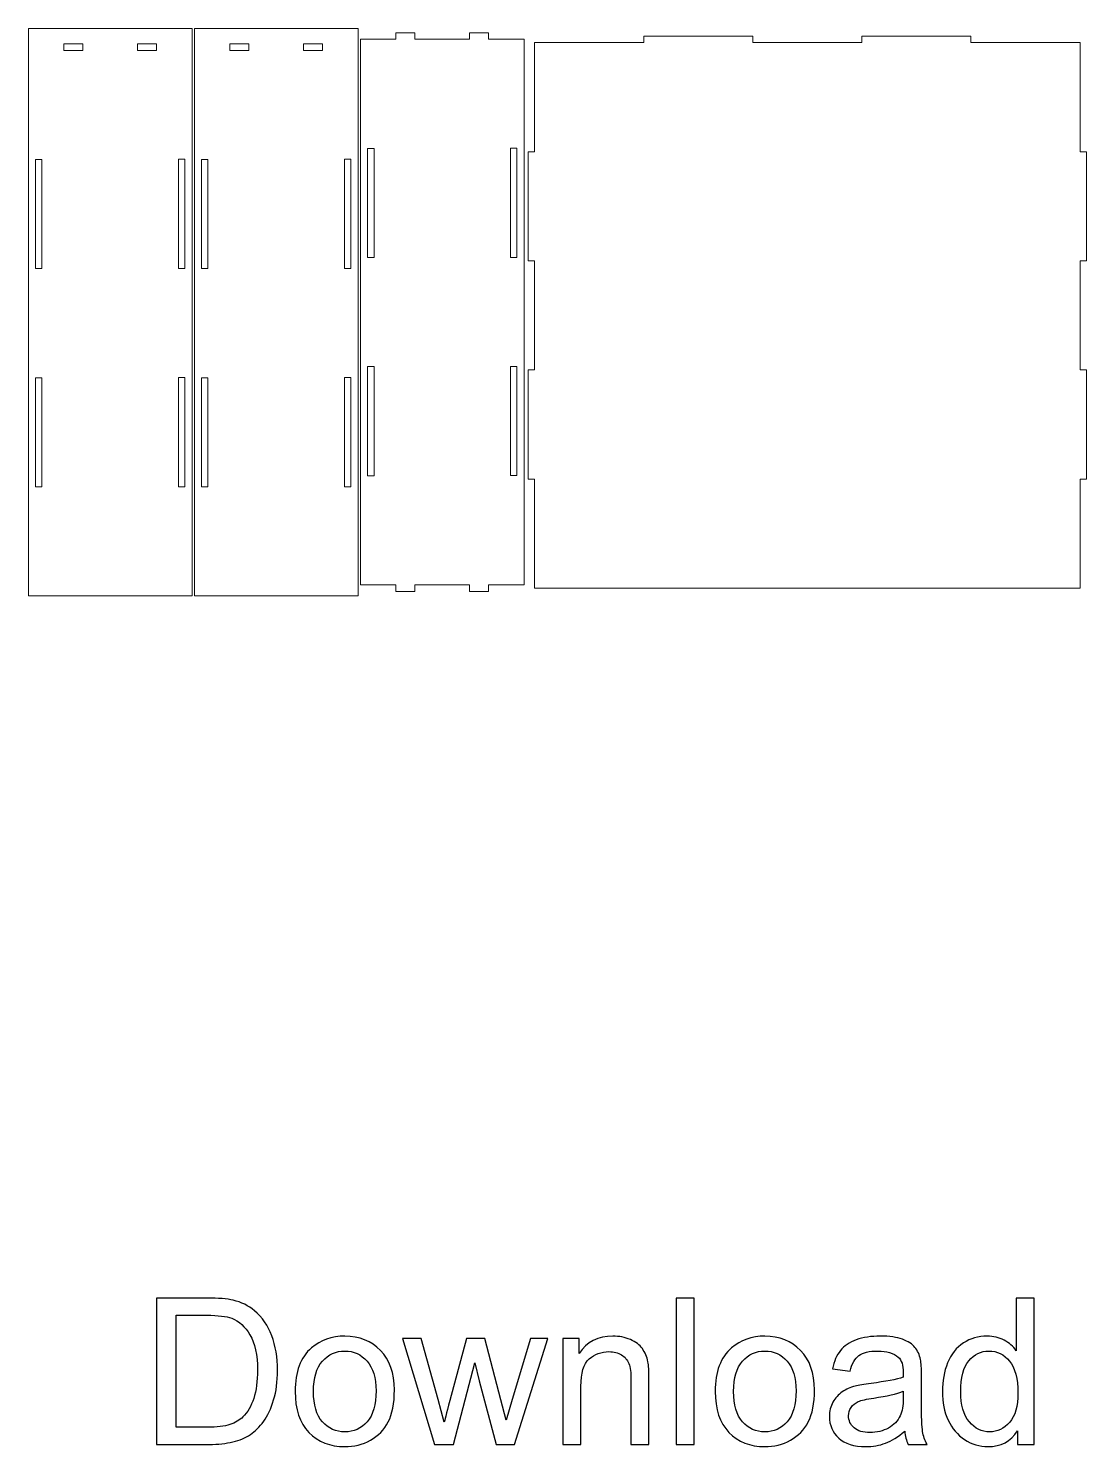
# Model space of a CAD drawing. Header units: millimetres. Extents: x -599 to 1818, y -719 to 408.
# Drawn here: x 0 to 388, y -719 to -200 of the extents above; entities that cross this region are included whole.
import ezdxf

# ---------------------------------------------------------------- set-up
doc = ezdxf.new("R2010")
doc.units = ezdxf.units.MM
doc.header["$MEASUREMENT"] = 0
doc.layers.add('Layer 1', color=7, linetype='Continuous')

msp = doc.modelspace()

# ---------------------------------------------------------------- linework, layer by layer
at = {"layer": 'Layer 1', "color": 250, "lineweight": 18}
for points, knots in [([(0.2272, -199.5545), (0.2272, -199.5545), (60.2271, -199.5545), (60.2271, -199.5545), (60.2271, -199.5545), (60.2271, -199.5545), (60.2271, -407.5545), (60.2271, -407.5545), (60.2271, -407.5545), (60.2271, -407.5545), (0.2272, -407.5545), (0.2272, -407.5545), (0.2272, -407.5545), (0.2272, -407.5545), (0.2272, -199.5545), (0.2272, -199.5545)], [0, 0, 0, 0, 0.2, 0.2, 0.2, 0.2, 0.4, 0.4, 0.4, 0.4, 0.6, 0.6, 0.6, 0.6, 1, 1, 1, 1]), ([(61.0816, -199.5545), (61.0816, -199.5545), (121.0817, -199.5545), (121.0817, -199.5545), (121.0817, -199.5545), (121.0817, -199.5545), (121.0817, -407.5545), (121.0817, -407.5545), (121.0817, -407.5545), (121.0817, -407.5545), (61.0816, -407.5545), (61.0816, -407.5545), (61.0816, -407.5545), (61.0816, -407.5545), (61.0816, -199.5545), (61.0816, -199.5545)], [0, 0, 0, 0, 0.2, 0.2, 0.2, 0.2, 0.4, 0.4, 0.4, 0.4, 0.6, 0.6, 0.6, 0.6, 1, 1, 1, 1]), ([(121.9591, -403.5545), (121.9591, -403.5545), (121.9591, -203.5545), (121.9591, -203.5545), (121.9591, -203.5545), (121.9591, -203.5545), (134.9715, -203.5545), (134.9715, -203.5545), (134.9715, -203.5545), (134.9715, -203.5545), (134.9715, -201.1545), (134.9715, -201.1545), (134.9715, -201.1545), (134.9715, -201.1545), (141.9565, -201.1545), (141.9565, -201.1545), (141.9565, -201.1545), (141.9565, -201.1545), (141.9565, -203.5545), (141.9565, -203.5545), (141.9565, -203.5545), (141.9565, -203.5545), (161.9616, -203.5545), (161.9616, -203.5545), (161.9616, -203.5545), (161.9616, -203.5545), (161.9616, -201.1545), (161.9616, -201.1545), (161.9616, -201.1545), (161.9616, -201.1545), (168.9466, -201.1545), (168.9466, -201.1545), (168.9466, -201.1545), (168.9466, -201.1545), (168.9466, -203.5545), (168.9466, -203.5545), (168.9466, -203.5545), (168.9466, -203.5545), (181.959, -203.5545), (181.959, -203.5545), (181.959, -203.5545), (181.959, -203.5545), (181.959, -403.5545), (181.959, -403.5545), (181.959, -403.5545), (181.959, -403.5545), (168.9466, -403.5545), (168.9466, -403.5545), (168.9466, -403.5545), (168.9466, -403.5545), (168.9466, -405.9545), (168.9466, -405.9545), (168.9466, -405.9545), (168.9466, -405.9545), (161.9616, -405.9545), (161.9616, -405.9545), (161.9616, -405.9545), (161.9616, -405.9545), (161.9616, -403.5545), (161.9616, -403.5545), (161.9616, -403.5545), (161.9616, -403.5545), (141.9565, -403.5545), (141.9565, -403.5545), (141.9565, -403.5545), (141.9565, -403.5545), (141.9565, -405.9545), (141.9565, -405.9545), (141.9565, -405.9545), (141.9565, -405.9545), (134.9715, -405.9545), (134.9715, -405.9545), (134.9715, -405.9545), (134.9715, -405.9545), (134.9715, -403.5545), (134.9715, -403.5545), (134.9715, -403.5545), (134.9715, -403.5545), (121.9591, -403.5545), (121.9591, -403.5545)], [0, 0, 0, 0, 0.04761905, 0.04761905, 0.04761905, 0.04761905, 0.0952381, 0.0952381, 0.0952381, 0.0952381, 0.14285714, 0.14285714, 0.14285714, 0.14285714, 0.19047619, 0.19047619, 0.19047619, 0.19047619, 0.23809524, 0.23809524, 0.23809524, 0.23809524, 0.28571429, 0.28571429, 0.28571429, 0.28571429, 0.33333333, 0.33333333, 0.33333333, 0.33333333, 0.38095238, 0.38095238, 0.38095238, 0.38095238, 0.42857143, 0.42857143, 0.42857143, 0.42857143, 0.47619048, 0.47619048, 0.47619048, 0.47619048, 0.52380952, 0.52380952, 0.52380952, 0.52380952, 0.57142857, 0.57142857, 0.57142857, 0.57142857, 0.61904762, 0.61904762, 0.61904762, 0.61904762, 0.66666667, 0.66666667, 0.66666667, 0.66666667, 0.71428571, 0.71428571, 0.71428571, 0.71428571, 0.76190476, 0.76190476, 0.76190476, 0.76190476, 0.80952381, 0.80952381, 0.80952381, 0.80952381, 0.85714286, 0.85714286, 0.85714286, 0.85714286, 0.9047619, 0.9047619, 0.9047619, 0.9047619, 1, 1, 1, 1]), ([(185.8112, -204.7545), (185.8112, -204.7545), (225.8112, -204.7545), (225.8112, -204.7545), (225.8112, -204.7545), (225.8112, -204.7545), (225.8112, -202.3545), (225.8112, -202.3545), (225.8112, -202.3545), (225.8112, -202.3545), (265.8111, -202.3545), (265.8111, -202.3545), (265.8111, -202.3545), (265.8111, -202.3545), (265.8111, -204.7545), (265.8111, -204.7545), (265.8111, -204.7545), (265.8111, -204.7545), (305.811, -204.7545), (305.811, -204.7545), (305.811, -204.7545), (305.811, -204.7545), (305.811, -202.3545), (305.811, -202.3545), (305.811, -202.3545), (305.811, -202.3545), (345.8111, -202.3545), (345.8111, -202.3545), (345.8111, -202.3545), (345.8111, -202.3545), (345.8111, -204.7545), (345.8111, -204.7545), (345.8111, -204.7545), (345.8111, -204.7545), (385.8111, -204.7545), (385.8111, -204.7545), (385.8111, -204.7545), (385.8111, -204.7545), (385.8111, -244.7545), (385.8111, -244.7545), (385.8111, -244.7545), (385.8111, -244.7545), (388.211, -244.7545), (388.211, -244.7545), (388.211, -244.7545), (388.211, -244.7545), (388.211, -284.7545), (388.211, -284.7545), (388.211, -284.7545), (388.211, -284.7545), (385.8111, -284.7545), (385.8111, -284.7545), (385.8111, -284.7545), (385.8111, -284.7545), (385.8111, -324.7545), (385.8111, -324.7545), (385.8111, -324.7545), (385.8111, -324.7545), (388.211, -324.7545), (388.211, -324.7545), (388.211, -324.7545), (388.211, -324.7545), (388.211, -364.7545), (388.211, -364.7545), (388.211, -364.7545), (388.211, -364.7545), (385.8111, -364.7545), (385.8111, -364.7545), (385.8111, -364.7545), (385.8111, -364.7545), (385.8111, -404.7545), (385.8111, -404.7545), (385.8111, -404.7545), (385.8111, -404.7545), (185.8112, -404.7545), (185.8112, -404.7545), (185.8112, -404.7545), (185.8112, -404.7545), (185.8112, -364.7545), (185.8112, -364.7545), (185.8112, -364.7545), (185.8112, -364.7545), (183.4111, -364.7545), (183.4111, -364.7545), (183.4111, -364.7545), (183.4111, -364.7545), (183.4111, -324.7545), (183.4111, -324.7545), (183.4111, -324.7545), (183.4111, -324.7545), (185.8112, -324.7545), (185.8112, -324.7545), (185.8112, -324.7545), (185.8112, -324.7545), (185.8112, -284.7545), (185.8112, -284.7545), (185.8112, -284.7545), (185.8112, -284.7545), (183.4111, -284.7545), (183.4111, -284.7545), (183.4111, -284.7545), (183.4111, -284.7545), (183.4111, -244.7545), (183.4111, -244.7545), (183.4111, -244.7545), (183.4111, -244.7545), (185.8112, -244.7545), (185.8112, -244.7545), (185.8112, -244.7545), (185.8112, -244.7545), (185.8112, -204.7545), (185.8112, -204.7545)], [0, 0, 0, 0, 0.03448276, 0.03448276, 0.03448276, 0.03448276, 0.06896552, 0.06896552, 0.06896552, 0.06896552, 0.10344828, 0.10344828, 0.10344828, 0.10344828, 0.13793103, 0.13793103, 0.13793103, 0.13793103, 0.17241379, 0.17241379, 0.17241379, 0.17241379, 0.20689655, 0.20689655, 0.20689655, 0.20689655, 0.24137931, 0.24137931, 0.24137931, 0.24137931, 0.27586207, 0.27586207, 0.27586207, 0.27586207, 0.31034483, 0.31034483, 0.31034483, 0.31034483, 0.34482759, 0.34482759, 0.34482759, 0.34482759, 0.37931034, 0.37931034, 0.37931034, 0.37931034, 0.4137931, 0.4137931, 0.4137931, 0.4137931, 0.44827586, 0.44827586, 0.44827586, 0.44827586, 0.48275862, 0.48275862, 0.48275862, 0.48275862, 0.51724138, 0.51724138, 0.51724138, 0.51724138, 0.55172414, 0.55172414, 0.55172414, 0.55172414, 0.5862069, 0.5862069, 0.5862069, 0.5862069, 0.62068966, 0.62068966, 0.62068966, 0.62068966, 0.65517241, 0.65517241, 0.65517241, 0.65517241, 0.68965517, 0.68965517, 0.68965517, 0.68965517, 0.72413793, 0.72413793, 0.72413793, 0.72413793, 0.75862069, 0.75862069, 0.75862069, 0.75862069, 0.79310345, 0.79310345, 0.79310345, 0.79310345, 0.82758621, 0.82758621, 0.82758621, 0.82758621, 0.86206897, 0.86206897, 0.86206897, 0.86206897, 0.89655172, 0.89655172, 0.89655172, 0.89655172, 0.93103448, 0.93103448, 0.93103448, 0.93103448, 1, 1, 1, 1]), ([(13.2368, -205.2073), (13.2368, -205.2073), (20.2218, -205.2073), (20.2218, -205.2073), (20.2218, -205.2073), (20.2218, -205.2073), (20.2218, -207.6073), (20.2218, -207.6073), (20.2218, -207.6073), (20.2218, -207.6073), (13.2368, -207.6073), (13.2368, -207.6073), (13.2368, -207.6073), (13.2368, -207.6073), (13.2368, -205.2073), (13.2368, -205.2073)], [0, 0, 0, 0, 0.2, 0.2, 0.2, 0.2, 0.4, 0.4, 0.4, 0.4, 0.6, 0.6, 0.6, 0.6, 1, 1, 1, 1]), ([(40.2268, -205.2073), (40.2268, -205.2073), (47.2118, -205.2073), (47.2118, -205.2073), (47.2118, -205.2073), (47.2118, -205.2073), (47.2118, -207.6073), (47.2118, -207.6073), (47.2118, -207.6073), (47.2118, -207.6073), (40.2268, -207.6073), (40.2268, -207.6073), (40.2268, -207.6073), (40.2268, -207.6073), (40.2268, -205.2073), (40.2268, -205.2073)], [0, 0, 0, 0, 0.2, 0.2, 0.2, 0.2, 0.4, 0.4, 0.4, 0.4, 0.6, 0.6, 0.6, 0.6, 1, 1, 1, 1]), ([(74.0912, -205.2073), (74.0912, -205.2073), (81.0762, -205.2073), (81.0762, -205.2073), (81.0762, -205.2073), (81.0762, -205.2073), (81.0762, -207.6073), (81.0762, -207.6073), (81.0762, -207.6073), (81.0762, -207.6073), (74.0912, -207.6073), (74.0912, -207.6073), (74.0912, -207.6073), (74.0912, -207.6073), (74.0912, -205.2073), (74.0912, -205.2073)], [0, 0, 0, 0, 0.2, 0.2, 0.2, 0.2, 0.4, 0.4, 0.4, 0.4, 0.6, 0.6, 0.6, 0.6, 1, 1, 1, 1]), ([(101.0812, -205.2073), (101.0812, -205.2073), (108.0662, -205.2073), (108.0662, -205.2073), (108.0662, -205.2073), (108.0662, -205.2073), (108.0662, -207.6073), (108.0662, -207.6073), (108.0662, -207.6073), (108.0662, -207.6073), (101.0812, -207.6073), (101.0812, -207.6073), (101.0812, -207.6073), (101.0812, -207.6073), (101.0812, -205.2073), (101.0812, -205.2073)], [0, 0, 0, 0, 0.2, 0.2, 0.2, 0.2, 0.4, 0.4, 0.4, 0.4, 0.6, 0.6, 0.6, 0.6, 1, 1, 1, 1]), ([(124.5591, -243.5545), (124.5591, -243.5545), (126.959, -243.5545), (126.959, -243.5545), (126.959, -243.5545), (126.959, -243.5545), (126.959, -283.5545), (126.959, -283.5545), (126.959, -283.5545), (126.959, -283.5545), (124.5591, -283.5545), (124.5591, -283.5545), (124.5591, -283.5545), (124.5591, -283.5545), (124.5591, -243.5545), (124.5591, -243.5545)], [0, 0, 0, 0, 0.2, 0.2, 0.2, 0.2, 0.4, 0.4, 0.4, 0.4, 0.6, 0.6, 0.6, 0.6, 1, 1, 1, 1]), ([(176.9591, -243.5018), (176.9591, -243.5018), (179.359, -243.5018), (179.359, -243.5018), (179.359, -243.5018), (179.359, -243.5018), (179.359, -283.5018), (179.359, -283.5018), (179.359, -283.5018), (179.359, -283.5018), (176.9591, -283.5018), (176.9591, -283.5018), (176.9591, -283.5018), (176.9591, -283.5018), (176.9591, -243.5018), (176.9591, -243.5018)], [0, 0, 0, 0, 0.2, 0.2, 0.2, 0.2, 0.4, 0.4, 0.4, 0.4, 0.6, 0.6, 0.6, 0.6, 1, 1, 1, 1]), ([(5.2272, -247.6073), (5.2272, -247.6073), (2.8272, -247.6073), (2.8272, -247.6073), (2.8272, -247.6073), (2.8272, -247.6073), (2.8272, -287.6073), (2.8272, -287.6073), (2.8272, -287.6073), (2.8272, -287.6073), (5.2272, -287.6073), (5.2272, -287.6073), (5.2272, -287.6073), (5.2272, -287.6073), (5.2272, -247.6073), (5.2272, -247.6073)], [0, 0, 0, 0, 0.2, 0.2, 0.2, 0.2, 0.4, 0.4, 0.4, 0.4, 0.6, 0.6, 0.6, 0.6, 1, 1, 1, 1]), ([(55.2272, -247.5546), (55.2272, -247.5546), (57.6271, -247.5546), (57.6271, -247.5546), (57.6271, -247.5546), (57.6271, -247.5546), (57.6271, -287.5546), (57.6271, -287.5546), (57.6271, -287.5546), (57.6271, -287.5546), (55.2272, -287.5546), (55.2272, -287.5546), (55.2272, -287.5546), (55.2272, -287.5546), (55.2272, -247.5546), (55.2272, -247.5546)], [0, 0, 0, 0, 0.2, 0.2, 0.2, 0.2, 0.4, 0.4, 0.4, 0.4, 0.6, 0.6, 0.6, 0.6, 1, 1, 1, 1]), ([(66.0816, -247.6073), (66.0816, -247.6073), (63.6817, -247.6073), (63.6817, -247.6073), (63.6817, -247.6073), (63.6817, -247.6073), (63.6817, -287.6073), (63.6817, -287.6073), (63.6817, -287.6073), (63.6817, -287.6073), (66.0816, -287.6073), (66.0816, -287.6073), (66.0816, -287.6073), (66.0816, -287.6073), (66.0816, -247.6073), (66.0816, -247.6073)], [0, 0, 0, 0, 0.2, 0.2, 0.2, 0.2, 0.4, 0.4, 0.4, 0.4, 0.6, 0.6, 0.6, 0.6, 1, 1, 1, 1]), ([(116.0816, -247.5546), (116.0816, -247.5546), (118.4817, -247.5546), (118.4817, -247.5546), (118.4817, -247.5546), (118.4817, -247.5546), (118.4817, -287.5546), (118.4817, -287.5546), (118.4817, -287.5546), (118.4817, -287.5546), (116.0816, -287.5546), (116.0816, -287.5546), (116.0816, -287.5546), (116.0816, -287.5546), (116.0816, -247.5546), (116.0816, -247.5546)], [0, 0, 0, 0, 0.2, 0.2, 0.2, 0.2, 0.4, 0.4, 0.4, 0.4, 0.6, 0.6, 0.6, 0.6, 1, 1, 1, 1]), ([(124.5591, -323.5545), (124.5591, -323.5545), (126.959, -323.5545), (126.959, -323.5545), (126.959, -323.5545), (126.959, -323.5545), (126.959, -363.5545), (126.959, -363.5545), (126.959, -363.5545), (126.959, -363.5545), (124.5591, -363.5545), (124.5591, -363.5545), (124.5591, -363.5545), (124.5591, -363.5545), (124.5591, -323.5545), (124.5591, -323.5545)], [0, 0, 0, 0, 0.2, 0.2, 0.2, 0.2, 0.4, 0.4, 0.4, 0.4, 0.6, 0.6, 0.6, 0.6, 1, 1, 1, 1]), ([(176.9591, -323.5018), (176.9591, -323.5018), (179.359, -323.5018), (179.359, -323.5018), (179.359, -323.5018), (179.359, -323.5018), (179.359, -363.5018), (179.359, -363.5018), (179.359, -363.5018), (179.359, -363.5018), (176.9591, -363.5018), (176.9591, -363.5018), (176.9591, -363.5018), (176.9591, -363.5018), (176.9591, -323.5018), (176.9591, -323.5018)], [0, 0, 0, 0, 0.2, 0.2, 0.2, 0.2, 0.4, 0.4, 0.4, 0.4, 0.6, 0.6, 0.6, 0.6, 1, 1, 1, 1]), ([(5.2272, -327.6073), (5.2272, -327.6073), (2.8272, -327.6073), (2.8272, -327.6073), (2.8272, -327.6073), (2.8272, -327.6073), (2.8272, -367.6073), (2.8272, -367.6073), (2.8272, -367.6073), (2.8272, -367.6073), (5.2272, -367.6073), (5.2272, -367.6073), (5.2272, -367.6073), (5.2272, -367.6073), (5.2272, -327.6073), (5.2272, -327.6073)], [0, 0, 0, 0, 0.2, 0.2, 0.2, 0.2, 0.4, 0.4, 0.4, 0.4, 0.6, 0.6, 0.6, 0.6, 1, 1, 1, 1]), ([(55.2272, -327.5546), (55.2272, -327.5546), (57.6271, -327.5546), (57.6271, -327.5546), (57.6271, -327.5546), (57.6271, -327.5546), (57.6271, -367.5546), (57.6271, -367.5546), (57.6271, -367.5546), (57.6271, -367.5546), (55.2272, -367.5546), (55.2272, -367.5546), (55.2272, -367.5546), (55.2272, -367.5546), (55.2272, -327.5546), (55.2272, -327.5546)], [0, 0, 0, 0, 0.2, 0.2, 0.2, 0.2, 0.4, 0.4, 0.4, 0.4, 0.6, 0.6, 0.6, 0.6, 1, 1, 1, 1]), ([(66.0816, -327.6073), (66.0816, -327.6073), (63.6817, -327.6073), (63.6817, -327.6073), (63.6817, -327.6073), (63.6817, -327.6073), (63.6817, -367.6073), (63.6817, -367.6073), (63.6817, -367.6073), (63.6817, -367.6073), (66.0816, -367.6073), (66.0816, -367.6073), (66.0816, -367.6073), (66.0816, -367.6073), (66.0816, -327.6073), (66.0816, -327.6073)], [0, 0, 0, 0, 0.2, 0.2, 0.2, 0.2, 0.4, 0.4, 0.4, 0.4, 0.6, 0.6, 0.6, 0.6, 1, 1, 1, 1]), ([(116.0816, -327.5546), (116.0816, -327.5546), (118.4817, -327.5546), (118.4817, -327.5546), (118.4817, -327.5546), (118.4817, -327.5546), (118.4817, -367.5546), (118.4817, -367.5546), (118.4817, -367.5546), (118.4817, -367.5546), (116.0816, -367.5546), (116.0816, -367.5546), (116.0816, -367.5546), (116.0816, -367.5546), (116.0816, -327.5546), (116.0816, -327.5546)], [0, 0, 0, 0, 0.2, 0.2, 0.2, 0.2, 0.4, 0.4, 0.4, 0.4, 0.6, 0.6, 0.6, 0.6, 1, 1, 1, 1])]:
    msp.add_open_spline(points, degree=3, knots=knots, dxfattribs=at)
at = {"layer": 'Layer 1', "color": 250}
for points, knots in [([(47.2533, -718.5801), (47.2533, -718.5801), (47.2533, -664.9692), (47.2533, -664.9692), (47.2533, -664.9692), (47.2533, -664.9692), (65.7226, -664.9692), (65.7226, -664.9692), (65.7226, -664.9692), (69.8907, -664.9692), (73.0729, -665.2188), (75.2693, -665.7304), (75.2693, -665.7304), (78.3392, -666.4417), (80.9598, -667.7271), (83.1312, -669.574), (83.1312, -669.574), (85.964, -671.97), (88.073, -675.015), (89.4707, -678.7338), (89.4707, -678.7338), (90.8808, -682.4526), (91.5797, -686.7081), (91.5797, -691.4876), (91.5797, -691.4876), (91.5797, -695.5559), (91.1055, -699.1624), (90.157, -702.3071), (90.157, -702.3071), (89.2086, -705.4519), (87.9856, -708.0601), (86.5006, -710.1192), (86.5006, -710.1192), (85.0031, -712.1782), (83.3808, -713.8005), (81.6087, -714.9736), (81.6087, -714.9736), (79.8492, -716.1591), (77.7152, -717.0576), (75.2194, -717.6691), (75.2194, -717.6691), (72.711, -718.2806), (69.8408, -718.5801), (66.5962, -718.5801), (66.5962, -718.5801), (66.5962, -718.5801), (47.2533, -718.5801), (47.2533, -718.5801)], [0, 0, 0, 0, 0.07692308, 0.07692308, 0.07692308, 0.07692308, 0.15384615, 0.15384615, 0.15384615, 0.15384615, 0.23076923, 0.23076923, 0.23076923, 0.23076923, 0.30769231, 0.30769231, 0.30769231, 0.30769231, 0.38461538, 0.38461538, 0.38461538, 0.38461538, 0.46153846, 0.46153846, 0.46153846, 0.46153846, 0.53846154, 0.53846154, 0.53846154, 0.53846154, 0.61538462, 0.61538462, 0.61538462, 0.61538462, 0.69230769, 0.69230769, 0.69230769, 0.69230769, 0.76923077, 0.76923077, 0.76923077, 0.76923077, 0.84615385, 0.84615385, 0.84615385, 0.84615385, 1, 1, 1, 1]), ([(237.7119, -718.5801), (237.7119, -718.5801), (237.7119, -664.9692), (237.7119, -664.9692), (237.7119, -664.9692), (237.7119, -664.9692), (244.301, -664.9692), (244.301, -664.9692), (244.301, -664.9692), (244.301, -664.9692), (244.301, -718.5801), (244.301, -718.5801), (244.301, -718.5801), (244.301, -718.5801), (237.7119, -718.5801), (237.7119, -718.5801)], [0, 0, 0, 0, 0.2, 0.2, 0.2, 0.2, 0.4, 0.4, 0.4, 0.4, 0.6, 0.6, 0.6, 0.6, 1, 1, 1, 1]), ([(362.8665, -718.5801), (362.8665, -718.5801), (362.8665, -713.6508), (362.8665, -713.6508), (362.8665, -713.6508), (360.4081, -717.4819), (356.7891, -719.4037), (352.0096, -719.4037), (352.0096, -719.4037), (348.9147, -719.4037), (346.0694, -718.5551), (343.4862, -716.8455), (343.4862, -716.8455), (340.8905, -715.1483), (338.8814, -712.7648), (337.4462, -709.7198), (337.4462, -709.7198), (336.0236, -706.6624), (335.3123, -703.1557), (335.3123, -699.1873), (335.3123, -699.1873), (335.3123, -695.3187), (335.9612, -691.8121), (337.2466, -688.6548), (337.2466, -688.6548), (338.5444, -685.51), (340.4787, -683.0891), (343.0619, -681.4168), (343.0619, -681.4168), (345.6326, -679.7321), (348.5278, -678.896), (351.7101, -678.896), (351.7101, -678.896), (354.0562, -678.896), (356.1402, -679.3952), (357.9622, -680.3811), (357.9622, -680.3811), (359.7841, -681.3669), (361.2692, -682.6648), (362.4173, -684.2496), (362.4173, -684.2496), (362.4173, -684.2496), (362.4173, -664.9692), (362.4173, -664.9692), (362.4173, -664.9692), (362.4173, -664.9692), (369.0063, -664.9692), (369.0063, -664.9692), (369.0063, -664.9692), (369.0063, -664.9692), (369.0063, -718.5801), (369.0063, -718.5801), (369.0063, -718.5801), (369.0063, -718.5801), (362.8665, -718.5801), (362.8665, -718.5801)], [0, 0, 0, 0, 0.06666667, 0.06666667, 0.06666667, 0.06666667, 0.13333333, 0.13333333, 0.13333333, 0.13333333, 0.2, 0.2, 0.2, 0.2, 0.26666667, 0.26666667, 0.26666667, 0.26666667, 0.33333333, 0.33333333, 0.33333333, 0.33333333, 0.4, 0.4, 0.4, 0.4, 0.46666667, 0.46666667, 0.46666667, 0.46666667, 0.53333333, 0.53333333, 0.53333333, 0.53333333, 0.6, 0.6, 0.6, 0.6, 0.66666667, 0.66666667, 0.66666667, 0.66666667, 0.73333333, 0.73333333, 0.73333333, 0.73333333, 0.8, 0.8, 0.8, 0.8, 0.86666667, 0.86666667, 0.86666667, 0.86666667, 1, 1, 1, 1]), ([(54.3665, -712.2905), (54.3665, -712.2905), (65.7975, -712.2905), (65.7975, -712.2905), (65.7975, -712.2905), (69.3291, -712.2905), (72.0995, -711.9661), (74.1087, -711.3047), (74.1087, -711.3047), (76.1179, -710.6433), (77.7152, -709.7198), (78.9132, -708.5218), (78.9132, -708.5218), (80.5854, -706.8371), (81.8958, -704.5659), (82.8317, -701.7206), (82.8317, -701.7206), (83.7677, -698.8753), (84.2419, -695.4311), (84.2419, -691.3753), (84.2419, -691.3753), (84.2419, -685.7596), (83.3184, -681.4418), (81.484, -678.4218), (81.484, -678.4218), (79.6495, -675.4018), (77.4157, -673.3802), (74.7826, -672.3569), (74.7826, -672.3569), (72.8857, -671.6206), (69.8283, -671.2587), (65.6103, -671.2587), (65.6103, -671.2587), (65.6103, -671.2587), (54.3665, -671.2587), (54.3665, -671.2587), (54.3665, -671.2587), (54.3665, -671.2587), (54.3665, -712.2905), (54.3665, -712.2905)], [0, 0, 0, 0, 0.09090909, 0.09090909, 0.09090909, 0.09090909, 0.18181818, 0.18181818, 0.18181818, 0.18181818, 0.27272727, 0.27272727, 0.27272727, 0.27272727, 0.36363636, 0.36363636, 0.36363636, 0.36363636, 0.45454545, 0.45454545, 0.45454545, 0.45454545, 0.54545455, 0.54545455, 0.54545455, 0.54545455, 0.63636364, 0.63636364, 0.63636364, 0.63636364, 0.72727273, 0.72727273, 0.72727273, 0.72727273, 0.81818182, 0.81818182, 0.81818182, 0.81818182, 1, 1, 1, 1]), ([(98.0315, -699.1499), (98.0315, -691.9743), (100.0282, -686.6581), (104.034, -683.2014), (104.034, -683.2014), (107.366, -680.3311), (111.4467, -678.896), (116.2512, -678.896), (116.2512, -678.896), (121.5799, -678.896), (125.9476, -680.6431), (129.342, -684.1373), (129.342, -684.1373), (132.7239, -687.619), (134.421, -692.4485), (134.421, -698.6008), (134.421, -698.6008), (134.421, -703.5925), (133.6723, -707.511), (132.1748, -710.3687), (132.1748, -710.3687), (130.6773, -713.2265), (128.4934, -715.4478), (125.6232, -717.0327), (125.6232, -717.0327), (122.7654, -718.6175), (119.6331, -719.4037), (116.2512, -719.4037), (116.2512, -719.4037), (110.8103, -719.4037), (106.4176, -717.6691), (103.0606, -714.1874), (103.0606, -714.1874), (99.7037, -710.7057), (98.0315, -705.689), (98.0315, -699.1499)], [0, 0, 0, 0, 0.1, 0.1, 0.1, 0.1, 0.2, 0.2, 0.2, 0.2, 0.3, 0.3, 0.3, 0.3, 0.4, 0.4, 0.4, 0.4, 0.5, 0.5, 0.5, 0.5, 0.6, 0.6, 0.6, 0.6, 0.7, 0.7, 0.7, 0.7, 0.8, 0.8, 0.8, 0.8, 1, 1, 1, 1]), ([(149.1341, -718.5801), (149.1341, -718.5801), (137.3911, -679.7197), (137.3911, -679.7197), (137.3911, -679.7197), (137.3911, -679.7197), (144.2796, -679.7197), (144.2796, -679.7197), (144.2796, -679.7197), (144.2796, -679.7197), (150.4818, -702.1449), (150.4818, -702.1449), (150.4818, -702.1449), (150.4818, -702.1449), (152.6782, -710.4935), (152.6782, -710.4935), (152.6782, -710.4935), (152.7655, -710.0817), (153.4394, -707.4112), (154.6874, -702.4818), (154.6874, -702.4818), (154.6874, -702.4818), (160.8396, -679.7197), (160.8396, -679.7197), (160.8396, -679.7197), (160.8396, -679.7197), (167.5909, -679.7197), (167.5909, -679.7197), (167.5909, -679.7197), (167.5909, -679.7197), (173.4437, -702.2822), (173.4437, -702.2822), (173.4437, -702.2822), (173.4437, -702.2822), (175.353, -709.6824), (175.353, -709.6824), (175.353, -709.6824), (175.353, -709.6824), (177.5868, -702.1823), (177.5868, -702.1823), (177.5868, -702.1823), (177.5868, -702.1823), (184.3007, -679.7197), (184.3007, -679.7197), (184.3007, -679.7197), (184.3007, -679.7197), (190.7025, -679.7197), (190.7025, -679.7197), (190.7025, -679.7197), (190.7025, -679.7197), (178.5103, -718.5801), (178.5103, -718.5801), (178.5103, -718.5801), (178.5103, -718.5801), (171.6966, -718.5801), (171.6966, -718.5801), (171.6966, -718.5801), (171.6966, -718.5801), (165.5318, -695.3312), (165.5318, -695.3312), (165.5318, -695.3312), (165.5318, -695.3312), (163.9719, -688.6798), (163.9719, -688.6798), (163.9719, -688.6798), (163.9719, -688.6798), (156.11, -718.5801), (156.11, -718.5801), (156.11, -718.5801), (156.11, -718.5801), (149.1341, -718.5801), (149.1341, -718.5801)], [0, 0, 0, 0, 0.05263158, 0.05263158, 0.05263158, 0.05263158, 0.10526316, 0.10526316, 0.10526316, 0.10526316, 0.15789474, 0.15789474, 0.15789474, 0.15789474, 0.21052632, 0.21052632, 0.21052632, 0.21052632, 0.26315789, 0.26315789, 0.26315789, 0.26315789, 0.31578947, 0.31578947, 0.31578947, 0.31578947, 0.36842105, 0.36842105, 0.36842105, 0.36842105, 0.42105263, 0.42105263, 0.42105263, 0.42105263, 0.47368421, 0.47368421, 0.47368421, 0.47368421, 0.52631579, 0.52631579, 0.52631579, 0.52631579, 0.57894737, 0.57894737, 0.57894737, 0.57894737, 0.63157895, 0.63157895, 0.63157895, 0.63157895, 0.68421053, 0.68421053, 0.68421053, 0.68421053, 0.73684211, 0.73684211, 0.73684211, 0.73684211, 0.78947368, 0.78947368, 0.78947368, 0.78947368, 0.84210526, 0.84210526, 0.84210526, 0.84210526, 0.89473684, 0.89473684, 0.89473684, 0.89473684, 1, 1, 1, 1]), ([(196.2184, -718.5801), (196.2184, -718.5801), (196.2184, -679.7197), (196.2184, -679.7197), (196.2184, -679.7197), (196.2184, -679.7197), (202.1336, -679.7197), (202.1336, -679.7197), (202.1336, -679.7197), (202.1336, -679.7197), (202.1336, -685.2355), (202.1336, -685.2355), (202.1336, -685.2355), (204.9788, -681.005), (209.097, -678.896), (214.4756, -678.896), (214.4756, -678.896), (216.8217, -678.896), (218.9681, -679.3203), (220.9273, -680.1564), (220.9273, -680.1564), (222.8866, -680.9925), (224.3591, -682.1032), (225.3325, -683.4634), (225.3325, -683.4634), (226.3059, -684.8237), (226.9923, -686.446), (227.3791, -688.3179), (227.3791, -688.3179), (227.6162, -689.5408), (227.741, -691.6748), (227.741, -694.7197), (227.741, -694.7197), (227.741, -694.7197), (227.741, -718.5801), (227.741, -718.5801), (227.741, -718.5801), (227.741, -718.5801), (221.152, -718.5801), (221.152, -718.5801), (221.152, -718.5801), (221.152, -718.5801), (221.152, -694.9693), (221.152, -694.9693), (221.152, -694.9693), (221.152, -692.2863), (220.9024, -690.2771), (220.3907, -688.9543), (220.3907, -688.9543), (219.8791, -687.6315), (218.9681, -686.5708), (217.6702, -685.7721), (217.6702, -685.7721), (216.3724, -684.9859), (214.8375, -684.5866), (213.0904, -684.5866), (213.0904, -684.5866), (210.295, -684.5866), (207.8865, -685.4726), (205.8524, -687.2571), (205.8524, -687.2571), (203.8183, -689.0292), (202.8074, -692.4111), (202.8074, -697.3778), (202.8074, -697.3778), (202.8074, -697.3778), (202.8074, -718.5801), (202.8074, -718.5801), (202.8074, -718.5801), (202.8074, -718.5801), (196.2184, -718.5801), (196.2184, -718.5801)], [0, 0, 0, 0, 0.05263158, 0.05263158, 0.05263158, 0.05263158, 0.10526316, 0.10526316, 0.10526316, 0.10526316, 0.15789474, 0.15789474, 0.15789474, 0.15789474, 0.21052632, 0.21052632, 0.21052632, 0.21052632, 0.26315789, 0.26315789, 0.26315789, 0.26315789, 0.31578947, 0.31578947, 0.31578947, 0.31578947, 0.36842105, 0.36842105, 0.36842105, 0.36842105, 0.42105263, 0.42105263, 0.42105263, 0.42105263, 0.47368421, 0.47368421, 0.47368421, 0.47368421, 0.52631579, 0.52631579, 0.52631579, 0.52631579, 0.57894737, 0.57894737, 0.57894737, 0.57894737, 0.63157895, 0.63157895, 0.63157895, 0.63157895, 0.68421053, 0.68421053, 0.68421053, 0.68421053, 0.73684211, 0.73684211, 0.73684211, 0.73684211, 0.78947368, 0.78947368, 0.78947368, 0.78947368, 0.84210526, 0.84210526, 0.84210526, 0.84210526, 0.89473684, 0.89473684, 0.89473684, 0.89473684, 1, 1, 1, 1]), ([(252.0257, -699.1499), (252.0257, -691.9743), (254.0224, -686.6581), (258.0282, -683.2014), (258.0282, -683.2014), (261.3602, -680.3311), (265.4409, -678.896), (270.2454, -678.896), (270.2454, -678.896), (275.5741, -678.896), (279.9418, -680.6431), (283.3362, -684.1373), (283.3362, -684.1373), (286.7181, -687.619), (288.4152, -692.4485), (288.4152, -698.6008), (288.4152, -698.6008), (288.4152, -703.5925), (287.6665, -707.511), (286.169, -710.3687), (286.169, -710.3687), (284.6715, -713.2265), (282.4876, -715.4478), (279.6174, -717.0327), (279.6174, -717.0327), (276.7596, -718.6175), (273.6273, -719.4037), (270.2454, -719.4037), (270.2454, -719.4037), (264.8045, -719.4037), (260.4118, -717.6691), (257.0548, -714.1874), (257.0548, -714.1874), (253.6979, -710.7057), (252.0257, -705.689), (252.0257, -699.1499)], [0, 0, 0, 0, 0.1, 0.1, 0.1, 0.1, 0.2, 0.2, 0.2, 0.2, 0.3, 0.3, 0.3, 0.3, 0.4, 0.4, 0.4, 0.4, 0.5, 0.5, 0.5, 0.5, 0.6, 0.6, 0.6, 0.6, 0.7, 0.7, 0.7, 0.7, 0.8, 0.8, 0.8, 0.8, 1, 1, 1, 1]), ([(321.5227, -713.7132), (319.0768, -715.7972), (316.7182, -717.2573), (314.4595, -718.1184), (314.4595, -718.1184), (312.2007, -718.9794), (309.7797, -719.4037), (307.184, -719.4037), (307.184, -719.4037), (302.9161, -719.4037), (299.6341, -718.368), (297.3379, -716.2839), (297.3379, -716.2839), (295.0417, -714.2124), (293.8936, -711.5543), (293.8936, -708.3221), (293.8936, -708.3221), (293.8936, -706.4253), (294.3304, -704.6907), (295.1915, -703.1183), (295.1915, -703.1183), (296.065, -701.5459), (297.2006, -700.298), (298.5983, -699.3495), (298.5983, -699.3495), (300.0085, -698.4011), (301.5808, -697.6773), (303.3404, -697.1906), (303.3404, -697.1906), (304.6383, -696.8537), (306.5975, -696.5292), (309.2057, -696.2048), (309.2057, -696.2048), (314.5218, -695.5808), (318.4528, -694.8196), (320.9612, -693.946), (320.9612, -693.946), (320.9861, -693.0475), (320.9986, -692.4735), (320.9986, -692.2364), (320.9986, -692.2364), (320.9986, -689.5658), (320.3746, -687.6814), (319.1267, -686.5833), (319.1267, -686.5833), (317.442, -685.0982), (314.9337, -684.362), (311.6142, -684.362), (311.6142, -684.362), (308.5068, -684.362), (306.2107, -684.911), (304.7381, -685.9967), (304.7381, -685.9967), (303.2531, -687.0824), (302.1674, -689.0042), (301.4561, -691.7746), (301.4561, -691.7746), (301.4561, -691.7746), (295.0168, -690.8761), (295.0168, -690.8761), (295.0168, -690.8761), (295.6033, -688.1182), (296.5642, -685.8844), (297.9119, -684.1872), (297.9119, -684.1872), (299.2597, -682.4901), (301.2065, -681.1922), (303.7522, -680.2688), (303.7522, -680.2688), (306.2855, -679.3578), (309.2431, -678.896), (312.5876, -678.896), (312.5876, -678.896), (315.907, -678.896), (318.615, -679.2829), (320.6991, -680.0691), (320.6991, -680.0691), (322.7706, -680.8553), (324.3056, -681.8287), (325.279, -683.0142), (325.279, -683.0142), (326.2524, -684.1997), (326.9387, -685.6972), (327.3381, -687.5067), (327.3381, -687.5067), (327.5502, -688.6299), (327.6625, -690.6515), (327.6625, -693.5592), (327.6625, -693.5592), (327.6625, -693.5592), (327.6625, -702.2947), (327.6625, -702.2947), (327.6625, -702.2947), (327.6625, -708.397), (327.7998, -712.2531), (328.0743, -713.8879), (328.0743, -713.8879), (328.3364, -715.5227), (328.8855, -717.0826), (329.6842, -718.5801), (329.6842, -718.5801), (329.6842, -718.5801), (322.7956, -718.5801), (322.7956, -718.5801), (322.7956, -718.5801), (322.1342, -717.1949), (321.7099, -715.5726), (321.5227, -713.7132)], [0, 0, 0, 0, 0.03571429, 0.03571429, 0.03571429, 0.03571429, 0.07142857, 0.07142857, 0.07142857, 0.07142857, 0.10714286, 0.10714286, 0.10714286, 0.10714286, 0.14285714, 0.14285714, 0.14285714, 0.14285714, 0.17857143, 0.17857143, 0.17857143, 0.17857143, 0.21428571, 0.21428571, 0.21428571, 0.21428571, 0.25, 0.25, 0.25, 0.25, 0.28571429, 0.28571429, 0.28571429, 0.28571429, 0.32142857, 0.32142857, 0.32142857, 0.32142857, 0.35714286, 0.35714286, 0.35714286, 0.35714286, 0.39285714, 0.39285714, 0.39285714, 0.39285714, 0.42857143, 0.42857143, 0.42857143, 0.42857143, 0.46428571, 0.46428571, 0.46428571, 0.46428571, 0.5, 0.5, 0.5, 0.5, 0.53571429, 0.53571429, 0.53571429, 0.53571429, 0.57142857, 0.57142857, 0.57142857, 0.57142857, 0.60714286, 0.60714286, 0.60714286, 0.60714286, 0.64285714, 0.64285714, 0.64285714, 0.64285714, 0.67857143, 0.67857143, 0.67857143, 0.67857143, 0.71428571, 0.71428571, 0.71428571, 0.71428571, 0.75, 0.75, 0.75, 0.75, 0.78571429, 0.78571429, 0.78571429, 0.78571429, 0.82142857, 0.82142857, 0.82142857, 0.82142857, 0.85714286, 0.85714286, 0.85714286, 0.85714286, 0.89285714, 0.89285714, 0.89285714, 0.89285714, 0.92857143, 0.92857143, 0.92857143, 0.92857143, 1, 1, 1, 1]), ([(104.7703, -699.1624), (104.7703, -704.1291), (105.856, -707.8479), (108.0274, -710.3063), (108.0274, -710.3063), (110.2113, -712.7772), (112.9442, -714.0127), (116.2512, -714.0127), (116.2512, -714.0127), (119.5208, -714.0127), (122.2413, -712.7772), (124.4251, -710.2939), (124.4251, -710.2939), (126.5965, -707.8105), (127.6822, -704.0293), (127.6822, -698.9502), (127.6822, -698.9502), (127.6822, -694.1582), (126.5841, -690.5267), (124.4002, -688.0683), (124.4002, -688.0683), (122.2163, -685.5974), (119.4958, -684.362), (116.2512, -684.362), (116.2512, -684.362), (112.9442, -684.362), (110.2113, -685.5849), (108.0274, -688.0433), (108.0274, -688.0433), (105.856, -690.5017), (104.7703, -694.2081), (104.7703, -699.1624)], [0, 0, 0, 0, 0.11111111, 0.11111111, 0.11111111, 0.11111111, 0.22222222, 0.22222222, 0.22222222, 0.22222222, 0.33333333, 0.33333333, 0.33333333, 0.33333333, 0.44444444, 0.44444444, 0.44444444, 0.44444444, 0.55555556, 0.55555556, 0.55555556, 0.55555556, 0.66666667, 0.66666667, 0.66666667, 0.66666667, 0.77777778, 0.77777778, 0.77777778, 0.77777778, 1, 1, 1, 1]), ([(258.7645, -699.1624), (258.7645, -704.1291), (259.8502, -707.8479), (262.0216, -710.3063), (262.0216, -710.3063), (264.2055, -712.7772), (266.9384, -714.0127), (270.2454, -714.0127), (270.2454, -714.0127), (273.515, -714.0127), (276.2355, -712.7772), (278.4193, -710.2939), (278.4193, -710.2939), (280.5907, -707.8105), (281.6764, -704.0293), (281.6764, -698.9502), (281.6764, -698.9502), (281.6764, -694.1582), (280.5783, -690.5267), (278.3944, -688.0683), (278.3944, -688.0683), (276.2105, -685.5974), (273.49, -684.362), (270.2454, -684.362), (270.2454, -684.362), (266.9384, -684.362), (264.2055, -685.5849), (262.0216, -688.0433), (262.0216, -688.0433), (259.8502, -690.5017), (258.7645, -694.2081), (258.7645, -699.1624)], [0, 0, 0, 0, 0.11111111, 0.11111111, 0.11111111, 0.11111111, 0.22222222, 0.22222222, 0.22222222, 0.22222222, 0.33333333, 0.33333333, 0.33333333, 0.33333333, 0.44444444, 0.44444444, 0.44444444, 0.44444444, 0.55555556, 0.55555556, 0.55555556, 0.55555556, 0.66666667, 0.66666667, 0.66666667, 0.66666667, 0.77777778, 0.77777778, 0.77777778, 0.77777778, 1, 1, 1, 1]), ([(342.0511, -699.1998), (342.0511, -704.1665), (343.0994, -707.8729), (345.2084, -710.3313), (345.2084, -710.3313), (347.3049, -712.7897), (349.7882, -714.0127), (352.646, -714.0127), (352.646, -714.0127), (355.5287, -714.0127), (357.9746, -712.8396), (359.9963, -710.4935), (359.9963, -710.4935), (362.0054, -708.1474), (363.0163, -704.5659), (363.0163, -699.7489), (363.0163, -699.7489), (363.0163, -694.4577), (361.993, -690.5641), (359.9339, -688.0808), (359.9339, -688.0808), (357.8873, -685.5974), (355.354, -684.362), (352.3465, -684.362), (352.3465, -684.362), (349.4139, -684.362), (346.9679, -685.5475), (344.9962, -687.931), (344.9962, -687.931), (343.037, -690.3146), (342.0511, -694.0708), (342.0511, -699.1998)], [0, 0, 0, 0, 0.11111111, 0.11111111, 0.11111111, 0.11111111, 0.22222222, 0.22222222, 0.22222222, 0.22222222, 0.33333333, 0.33333333, 0.33333333, 0.33333333, 0.44444444, 0.44444444, 0.44444444, 0.44444444, 0.55555556, 0.55555556, 0.55555556, 0.55555556, 0.66666667, 0.66666667, 0.66666667, 0.66666667, 0.77777778, 0.77777778, 0.77777778, 0.77777778, 1, 1, 1, 1]), ([(320.9986, -699.1124), (318.6026, -700.0858), (315.0085, -700.9095), (310.2165, -701.5833), (310.2165, -701.5833), (307.496, -701.9702), (305.5742, -702.407), (304.4511, -702.8937), (304.4511, -702.8937), (303.3279, -703.3804), (302.4669, -704.0917), (301.8554, -705.0151), (301.8554, -705.0151), (301.2439, -705.9511), (300.9319, -706.9869), (300.9319, -708.135), (300.9319, -708.135), (300.9319, -709.8696), (301.5933, -711.3296), (302.9286, -712.4902), (302.9286, -712.4902), (304.2639, -713.6508), (306.2107, -714.2373), (308.7689, -714.2373), (308.7689, -714.2373), (311.3022, -714.2373), (313.5609, -713.6882), (315.5451, -712.5776), (315.5451, -712.5776), (317.5169, -711.4794), (318.9769, -709.9694), (319.9004, -708.0601), (319.9004, -708.0601), (320.6117, -706.575), (320.9612, -704.3912), (320.9612, -701.5085), (320.9612, -701.5085), (320.9612, -701.5085), (320.9986, -699.1124), (320.9986, -699.1124)], [0, 0, 0, 0, 0.09090909, 0.09090909, 0.09090909, 0.09090909, 0.18181818, 0.18181818, 0.18181818, 0.18181818, 0.27272727, 0.27272727, 0.27272727, 0.27272727, 0.36363636, 0.36363636, 0.36363636, 0.36363636, 0.45454545, 0.45454545, 0.45454545, 0.45454545, 0.54545455, 0.54545455, 0.54545455, 0.54545455, 0.63636364, 0.63636364, 0.63636364, 0.63636364, 0.72727273, 0.72727273, 0.72727273, 0.72727273, 0.81818182, 0.81818182, 0.81818182, 0.81818182, 1, 1, 1, 1])]:
    msp.add_open_spline(points, degree=3, knots=knots, dxfattribs=at)

doc.saveas('drawing.dxf')
